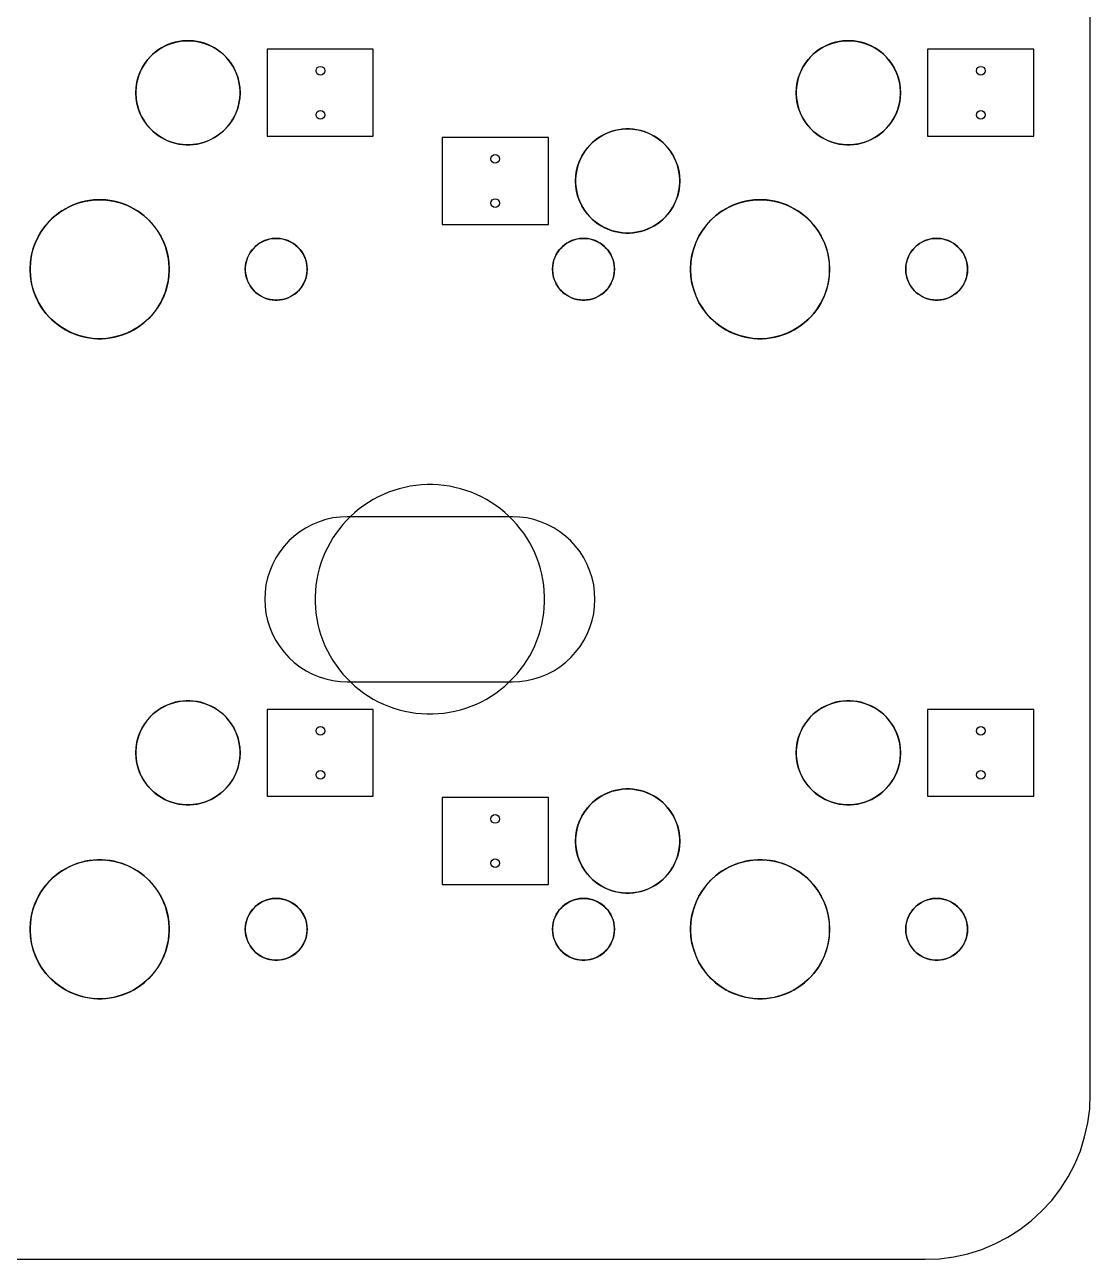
# Model space of a CAD drawing. Header units: millimetres. Extents: x 10 to 238, y 10 to 86.
# Drawn here: x 206.84 to 237.5, y 9.5 to 45.04 of the extents above; entities that cross this region are included whole.
import ezdxf

# ---------------------------------------------------------------- set-up
doc = ezdxf.new("R2010")
doc.units = ezdxf.units.MM

msp = doc.modelspace()

# ---------------------------------------------------------------- linework, layer by layer
at = {"layer": '16_copper'}
for points in [[(216.873, 44.33), (213.815, 44.33), (213.815, 41.83), (216.873, 41.83)], [(235.873, 44.33), (232.815, 44.33), (232.815, 41.83), (235.873, 41.83)], [(221.915, 41.79), (218.857, 41.79), (218.857, 39.29), (221.915, 39.29)], [(216.873, 25.33), (213.815, 25.33), (213.815, 22.83), (216.873, 22.83)], [(235.873, 25.33), (232.815, 25.33), (232.815, 22.83), (235.873, 22.83)], [(221.915, 22.79), (218.857, 22.79), (218.857, 20.29), (221.915, 20.29)]]:
    msp.add_lwpolyline(points, close=True, dxfattribs=at)
at = {"layer": 'drills_NPTH'}
for centre, radius in [((211.54, 43.08), 1.499), ((230.54, 43.08), 1.499), ((224.19, 40.54), 1.499), ((209, 38), 2), ((228, 38), 2), ((214.08, 38), 0.889), ((222.92, 38), 0.889), ((233.08, 38), 0.889), ((211.54, 24.08), 1.499), ((230.54, 24.08), 1.499), ((224.19, 21.54), 1.499), ((209, 19), 2), ((228, 19), 2), ((214.08, 19), 0.889), ((222.92, 19), 0.889), ((233.08, 19), 0.889)]:
    msp.add_circle(centre, radius, dxfattribs=at)
at = {"layer": 'drills_PTH'}
for centre in [(215.35, 43.715), (234.35, 43.715), (215.35, 42.445), (234.35, 42.445), (220.38, 41.175), (220.38, 39.905), (215.35, 24.715), (234.35, 24.715), (215.35, 23.445), (234.35, 23.445), (220.38, 22.175), (220.38, 20.905)]:
    msp.add_circle(centre, 0.125, dxfattribs=at)
at = {"layer": 'holes'}
for points in [[(210.041, 43.026), (210.049, 42.92), (210.064, 42.814), (210.087, 42.709), (210.117, 42.606), (210.155, 42.506), (210.199, 42.409), (210.25, 42.315), (210.308, 42.225), (210.372, 42.139), (210.442, 42.058), (210.518, 41.982), (210.599, 41.912), (210.685, 41.848), (210.775, 41.79), (210.869, 41.739), (210.966, 41.695), (211.066, 41.657), (211.169, 41.627), (211.274, 41.604), (211.38, 41.589), (211.486, 41.581), (211.594, 41.581), (211.7, 41.589), (211.806, 41.604), (211.911, 41.627), (212.014, 41.657), (212.114, 41.695), (212.211, 41.739), (212.305, 41.79), (212.395, 41.848), (212.481, 41.912), (212.562, 41.982), (212.638, 42.058), (212.708, 42.139), (212.772, 42.225), (212.83, 42.315), (212.881, 42.409), (212.925, 42.506), (212.963, 42.606), (212.993, 42.709), (213.016, 42.814), (213.031, 42.92), (213.039, 43.026), (213.039, 43.134), (213.031, 43.24), (213.016, 43.346), (212.993, 43.451), (212.963, 43.554), (212.925, 43.654), (212.881, 43.751), (212.83, 43.845), (212.772, 43.935), (212.708, 44.021), (212.638, 44.102), (212.562, 44.178), (212.481, 44.248), (212.395, 44.312), (212.305, 44.37), (212.211, 44.421), (212.114, 44.465), (212.014, 44.503), (211.911, 44.533), (211.806, 44.556), (211.7, 44.571), (211.594, 44.579), (211.486, 44.579), (211.38, 44.571), (211.274, 44.556), (211.169, 44.533), (211.066, 44.503), (210.966, 44.465), (210.869, 44.421), (210.775, 44.37), (210.685, 44.312), (210.599, 44.248), (210.518, 44.178), (210.442, 44.102), (210.372, 44.021), (210.308, 43.935), (210.25, 43.845), (210.199, 43.751), (210.155, 43.654), (210.117, 43.554), (210.087, 43.451), (210.064, 43.346), (210.049, 43.24), (210.041, 43.134), (210.041, 43.026)], [(229.041, 43.026), (229.049, 42.92), (229.064, 42.814), (229.087, 42.709), (229.117, 42.606), (229.155, 42.506), (229.199, 42.409), (229.25, 42.315), (229.308, 42.225), (229.372, 42.139), (229.442, 42.058), (229.518, 41.982), (229.599, 41.912), (229.685, 41.848), (229.775, 41.79), (229.869, 41.739), (229.966, 41.695), (230.066, 41.657), (230.169, 41.627), (230.274, 41.604), (230.38, 41.589), (230.486, 41.581), (230.594, 41.581), (230.7, 41.589), (230.806, 41.604), (230.911, 41.627), (231.014, 41.657), (231.114, 41.695), (231.211, 41.739), (231.305, 41.79), (231.395, 41.848), (231.481, 41.912), (231.562, 41.982), (231.638, 42.058), (231.708, 42.139), (231.772, 42.225), (231.83, 42.315), (231.881, 42.409), (231.925, 42.506), (231.963, 42.606), (231.993, 42.709), (232.016, 42.814), (232.031, 42.92), (232.039, 43.026), (232.039, 43.134), (232.031, 43.24), (232.016, 43.346), (231.993, 43.451), (231.963, 43.554), (231.925, 43.654), (231.881, 43.751), (231.83, 43.845), (231.772, 43.935), (231.708, 44.021), (231.638, 44.102), (231.562, 44.178), (231.481, 44.248), (231.395, 44.312), (231.305, 44.37), (231.211, 44.421), (231.114, 44.465), (231.014, 44.503), (230.911, 44.533), (230.806, 44.556), (230.7, 44.571), (230.594, 44.579), (230.486, 44.579), (230.38, 44.571), (230.274, 44.556), (230.169, 44.533), (230.066, 44.503), (229.966, 44.465), (229.869, 44.421), (229.775, 44.37), (229.685, 44.312), (229.599, 44.248), (229.518, 44.178), (229.442, 44.102), (229.372, 44.021), (229.308, 43.935), (229.25, 43.845), (229.199, 43.751), (229.155, 43.654), (229.117, 43.554), (229.087, 43.451), (229.064, 43.346), (229.049, 43.24), (229.041, 43.134), (229.041, 43.026)], [(222.691, 40.486), (222.699, 40.38), (222.714, 40.274), (222.737, 40.169), (222.767, 40.066), (222.805, 39.966), (222.849, 39.869), (222.9, 39.775), (222.958, 39.685), (223.022, 39.599), (223.092, 39.518), (223.168, 39.442), (223.249, 39.372), (223.335, 39.308), (223.425, 39.25), (223.519, 39.199), (223.616, 39.155), (223.716, 39.117), (223.819, 39.087), (223.924, 39.064), (224.03, 39.049), (224.136, 39.041), (224.244, 39.041), (224.35, 39.049), (224.456, 39.064), (224.561, 39.087), (224.664, 39.117), (224.764, 39.155), (224.861, 39.199), (224.955, 39.25), (225.045, 39.308), (225.131, 39.372), (225.212, 39.442), (225.288, 39.518), (225.358, 39.599), (225.422, 39.685), (225.48, 39.775), (225.531, 39.869), (225.575, 39.966), (225.613, 40.066), (225.643, 40.169), (225.666, 40.274), (225.681, 40.38), (225.689, 40.486), (225.689, 40.594), (225.681, 40.7), (225.666, 40.806), (225.643, 40.911), (225.613, 41.014), (225.575, 41.114), (225.531, 41.211), (225.48, 41.305), (225.422, 41.395), (225.358, 41.481), (225.288, 41.562), (225.212, 41.638), (225.131, 41.708), (225.045, 41.772), (224.955, 41.83), (224.861, 41.881), (224.764, 41.925), (224.664, 41.963), (224.561, 41.993), (224.456, 42.016), (224.35, 42.031), (224.244, 42.039), (224.136, 42.039), (224.03, 42.031), (223.924, 42.016), (223.819, 41.993), (223.716, 41.963), (223.616, 41.925), (223.519, 41.881), (223.425, 41.83), (223.335, 41.772), (223.249, 41.708), (223.168, 41.638), (223.092, 41.562), (223.022, 41.481), (222.958, 41.395), (222.9, 41.305), (222.849, 41.211), (222.805, 41.114), (222.767, 41.014), (222.737, 40.911), (222.714, 40.806), (222.699, 40.7), (222.691, 40.594), (222.691, 40.486)], [(207, 37.94), (207.007, 37.819), (207.022, 37.699), (207.044, 37.58), (207.073, 37.463), (207.109, 37.347), (207.151, 37.234), (207.201, 37.124), (207.257, 37.017), (207.32, 36.914), (207.388, 36.814), (207.463, 36.719), (207.543, 36.629), (207.629, 36.543), (207.719, 36.463), (207.814, 36.388), (207.914, 36.32), (208.017, 36.257), (208.124, 36.201), (208.234, 36.151), (208.347, 36.109), (208.463, 36.073), (208.58, 36.044), (208.699, 36.022), (208.819, 36.007), (208.94, 36), (209.06, 36), (209.181, 36.007), (209.301, 36.022), (209.42, 36.044), (209.537, 36.073), (209.653, 36.109), (209.766, 36.151), (209.876, 36.201), (209.983, 36.257), (210.086, 36.32), (210.186, 36.388), (210.281, 36.463), (210.371, 36.543), (210.457, 36.629), (210.537, 36.719), (210.612, 36.814), (210.68, 36.914), (210.743, 37.017), (210.799, 37.124), (210.849, 37.234), (210.891, 37.347), (210.927, 37.463), (210.956, 37.58), (210.978, 37.699), (210.993, 37.819), (211, 37.94), (211, 38.06), (210.993, 38.181), (210.978, 38.301), (210.956, 38.42), (210.927, 38.537), (210.891, 38.653), (210.849, 38.766), (210.799, 38.876), (210.743, 38.983), (210.68, 39.086), (210.612, 39.186), (210.537, 39.281), (210.457, 39.371), (210.371, 39.457), (210.281, 39.537), (210.186, 39.612), (210.086, 39.68), (209.983, 39.743), (209.876, 39.799), (209.766, 39.849), (209.653, 39.891), (209.537, 39.927), (209.42, 39.956), (209.301, 39.978), (209.181, 39.993), (209.06, 40), (208.94, 40), (208.819, 39.993), (208.699, 39.978), (208.58, 39.956), (208.463, 39.927), (208.347, 39.891), (208.234, 39.849), (208.124, 39.799), (208.017, 39.743), (207.914, 39.68), (207.814, 39.612), (207.719, 39.537), (207.629, 39.457), (207.543, 39.371), (207.463, 39.281), (207.388, 39.186), (207.32, 39.086), (207.257, 38.983), (207.201, 38.876), (207.151, 38.766), (207.109, 38.653), (207.073, 38.537), (207.044, 38.42), (207.022, 38.301), (207.007, 38.181), (207, 38.06), (207, 37.94)], [(226, 37.94), (226.007, 37.819), (226.022, 37.699), (226.044, 37.58), (226.073, 37.463), (226.109, 37.347), (226.151, 37.234), (226.201, 37.124), (226.257, 37.017), (226.32, 36.914), (226.388, 36.814), (226.463, 36.719), (226.543, 36.629), (226.629, 36.543), (226.719, 36.463), (226.814, 36.388), (226.914, 36.32), (227.017, 36.257), (227.124, 36.201), (227.234, 36.151), (227.347, 36.109), (227.463, 36.073), (227.58, 36.044), (227.699, 36.022), (227.819, 36.007), (227.94, 36), (228.06, 36), (228.181, 36.007), (228.301, 36.022), (228.42, 36.044), (228.537, 36.073), (228.653, 36.109), (228.766, 36.151), (228.876, 36.201), (228.983, 36.257), (229.086, 36.32), (229.186, 36.388), (229.281, 36.463), (229.371, 36.543), (229.457, 36.629), (229.537, 36.719), (229.612, 36.814), (229.68, 36.914), (229.743, 37.017), (229.799, 37.124), (229.849, 37.234), (229.891, 37.347), (229.927, 37.463), (229.956, 37.58), (229.978, 37.699), (229.993, 37.819), (230, 37.94), (230, 38.06), (229.993, 38.181), (229.978, 38.301), (229.956, 38.42), (229.927, 38.537), (229.891, 38.653), (229.849, 38.766), (229.799, 38.876), (229.743, 38.983), (229.68, 39.086), (229.612, 39.186), (229.537, 39.281), (229.457, 39.371), (229.371, 39.457), (229.281, 39.537), (229.186, 39.612), (229.086, 39.68), (228.983, 39.743), (228.876, 39.799), (228.766, 39.849), (228.653, 39.891), (228.537, 39.927), (228.42, 39.956), (228.301, 39.978), (228.181, 39.993), (228.06, 40), (227.94, 40), (227.819, 39.993), (227.699, 39.978), (227.58, 39.956), (227.463, 39.927), (227.347, 39.891), (227.234, 39.849), (227.124, 39.799), (227.017, 39.743), (226.914, 39.68), (226.814, 39.612), (226.719, 39.537), (226.629, 39.457), (226.543, 39.371), (226.463, 39.281), (226.388, 39.186), (226.32, 39.086), (226.257, 38.983), (226.201, 38.876), (226.151, 38.766), (226.109, 38.653), (226.073, 38.537), (226.044, 38.42), (226.022, 38.301), (226.007, 38.181), (226, 38.06), (226, 37.94)], [(213.191, 37.961), (213.198, 37.884), (213.211, 37.807), (213.231, 37.732), (213.258, 37.659), (213.291, 37.589), (213.33, 37.522), (213.374, 37.458), (213.424, 37.399), (213.479, 37.344), (213.538, 37.294), (213.602, 37.25), (213.669, 37.211), (213.739, 37.178), (213.812, 37.151), (213.887, 37.131), (213.964, 37.118), (214.041, 37.111), (214.119, 37.111), (214.196, 37.118), (214.273, 37.131), (214.348, 37.151), (214.421, 37.178), (214.491, 37.211), (214.558, 37.25), (214.622, 37.294), (214.681, 37.344), (214.736, 37.399), (214.786, 37.458), (214.83, 37.522), (214.869, 37.589), (214.902, 37.659), (214.929, 37.732), (214.949, 37.807), (214.962, 37.884), (214.969, 37.961), (214.969, 38.039), (214.962, 38.116), (214.949, 38.193), (214.929, 38.268), (214.902, 38.341), (214.869, 38.411), (214.83, 38.478), (214.786, 38.542), (214.736, 38.601), (214.681, 38.656), (214.622, 38.706), (214.558, 38.75), (214.491, 38.789), (214.421, 38.822), (214.348, 38.849), (214.273, 38.869), (214.196, 38.882), (214.119, 38.889), (214.041, 38.889), (213.964, 38.882), (213.887, 38.869), (213.812, 38.849), (213.739, 38.822), (213.669, 38.789), (213.602, 38.75), (213.538, 38.706), (213.479, 38.656), (213.424, 38.601), (213.374, 38.542), (213.33, 38.478), (213.291, 38.411), (213.258, 38.341), (213.231, 38.268), (213.211, 38.193), (213.198, 38.116), (213.191, 38.039), (213.191, 37.961)], [(222.031, 37.961), (222.038, 37.884), (222.051, 37.807), (222.071, 37.732), (222.098, 37.659), (222.131, 37.589), (222.17, 37.522), (222.214, 37.458), (222.264, 37.399), (222.319, 37.344), (222.378, 37.294), (222.442, 37.25), (222.509, 37.211), (222.579, 37.178), (222.652, 37.151), (222.727, 37.131), (222.804, 37.118), (222.881, 37.111), (222.959, 37.111), (223.036, 37.118), (223.113, 37.131), (223.188, 37.151), (223.261, 37.178), (223.331, 37.211), (223.398, 37.25), (223.462, 37.294), (223.521, 37.344), (223.576, 37.399), (223.626, 37.458), (223.67, 37.522), (223.709, 37.589), (223.742, 37.659), (223.769, 37.732), (223.789, 37.807), (223.802, 37.884), (223.809, 37.961), (223.809, 38.039), (223.802, 38.116), (223.789, 38.193), (223.769, 38.268), (223.742, 38.341), (223.709, 38.411), (223.67, 38.478), (223.626, 38.542), (223.576, 38.601), (223.521, 38.656), (223.462, 38.706), (223.398, 38.75), (223.331, 38.789), (223.261, 38.822), (223.188, 38.849), (223.113, 38.869), (223.036, 38.882), (222.959, 38.889), (222.881, 38.889), (222.804, 38.882), (222.727, 38.869), (222.652, 38.849), (222.579, 38.822), (222.509, 38.789), (222.442, 38.75), (222.378, 38.706), (222.319, 38.656), (222.264, 38.601), (222.214, 38.542), (222.17, 38.478), (222.131, 38.411), (222.098, 38.341), (222.071, 38.268), (222.051, 38.193), (222.038, 38.116), (222.031, 38.039), (222.031, 37.961)], [(232.191, 37.961), (232.198, 37.884), (232.211, 37.807), (232.231, 37.732), (232.258, 37.659), (232.291, 37.589), (232.33, 37.522), (232.374, 37.458), (232.424, 37.399), (232.479, 37.344), (232.538, 37.294), (232.602, 37.25), (232.669, 37.211), (232.739, 37.178), (232.812, 37.151), (232.887, 37.131), (232.964, 37.118), (233.041, 37.111), (233.119, 37.111), (233.196, 37.118), (233.273, 37.131), (233.348, 37.151), (233.421, 37.178), (233.491, 37.211), (233.558, 37.25), (233.622, 37.294), (233.681, 37.344), (233.736, 37.399), (233.786, 37.458), (233.83, 37.522), (233.869, 37.589), (233.902, 37.659), (233.929, 37.732), (233.949, 37.807), (233.962, 37.884), (233.969, 37.961), (233.969, 38.039), (233.962, 38.116), (233.949, 38.193), (233.929, 38.268), (233.902, 38.341), (233.869, 38.411), (233.83, 38.478), (233.786, 38.542), (233.736, 38.601), (233.681, 38.656), (233.622, 38.706), (233.558, 38.75), (233.491, 38.789), (233.421, 38.822), (233.348, 38.849), (233.273, 38.869), (233.196, 38.882), (233.119, 38.889), (233.041, 38.889), (232.964, 38.882), (232.887, 38.869), (232.812, 38.849), (232.739, 38.822), (232.669, 38.789), (232.602, 38.75), (232.538, 38.706), (232.479, 38.656), (232.424, 38.601), (232.374, 38.542), (232.33, 38.478), (232.291, 38.411), (232.258, 38.341), (232.231, 38.268), (232.211, 38.193), (232.198, 38.116), (232.191, 38.039), (232.191, 37.961)], [(221.8, 28.419), (221.8, 28.581), (221.792, 28.743), (221.776, 28.904), (221.752, 29.064), (221.721, 29.223), (221.681, 29.38), (221.634, 29.535), (221.58, 29.688), (221.518, 29.838), (221.449, 29.984), (221.372, 30.127), (221.289, 30.266), (221.199, 30.401), (221.102, 30.531), (221, 30.656), (220.891, 30.776), (220.776, 30.891), (220.656, 31), (220.531, 31.102), (220.401, 31.199), (220.266, 31.289), (220.127, 31.372), (219.984, 31.449), (219.838, 31.518), (219.688, 31.58), (219.535, 31.634), (219.38, 31.681), (219.223, 31.721), (219.064, 31.752), (218.904, 31.776), (218.743, 31.792), (218.581, 31.8), (218.419, 31.8), (218.257, 31.792), (218.096, 31.776), (217.936, 31.752), (217.777, 31.721), (217.62, 31.681), (217.465, 31.634), (217.312, 31.58), (217.162, 31.518), (217.016, 31.449), (216.873, 31.372), (216.734, 31.289), (216.599, 31.199), (216.469, 31.102), (216.344, 31), (216.224, 30.891), (216.109, 30.776), (216, 30.656), (215.898, 30.531), (215.801, 30.401), (215.711, 30.266), (215.628, 30.127), (215.551, 29.984), (215.482, 29.838), (215.42, 29.688), (215.366, 29.535), (215.319, 29.38), (215.279, 29.223), (215.248, 29.064), (215.224, 28.904), (215.208, 28.743), (215.2, 28.581), (215.2, 28.419), (215.208, 28.257), (215.224, 28.096), (215.248, 27.936), (215.279, 27.777), (215.319, 27.62), (215.366, 27.465), (215.42, 27.312), (215.482, 27.162), (215.551, 27.016), (215.628, 26.873), (215.711, 26.734), (215.801, 26.599), (215.898, 26.469), (216, 26.344), (216.109, 26.224), (216.224, 26.109), (216.344, 26), (216.469, 25.898), (216.599, 25.801), (216.734, 25.711), (216.873, 25.628), (217.016, 25.551), (217.162, 25.482), (217.312, 25.42), (217.465, 25.366), (217.62, 25.319), (217.777, 25.279), (217.936, 25.248), (218.096, 25.224), (218.257, 25.208), (218.419, 25.2), (218.581, 25.2), (218.743, 25.208), (218.904, 25.224), (219.064, 25.248), (219.223, 25.279), (219.38, 25.319), (219.535, 25.366), (219.688, 25.42), (219.838, 25.482), (219.984, 25.551), (220.127, 25.628), (220.266, 25.711), (220.401, 25.801), (220.531, 25.898), (220.656, 26), (220.776, 26.109), (220.891, 26.224), (221, 26.344), (221.102, 26.469), (221.199, 26.599), (221.289, 26.734), (221.372, 26.873), (221.449, 27.016), (221.518, 27.162), (221.58, 27.312), (221.634, 27.465), (221.681, 27.62), (221.721, 27.777), (221.752, 27.936), (221.776, 28.096), (221.792, 28.257), (221.8, 28.419)], [(213.75, 28.5), (213.759, 28.293), (213.786, 28.088), (213.831, 27.885), (213.893, 27.688), (213.973, 27.496), (214.068, 27.312), (214.18, 27.138), (214.306, 26.973), (214.446, 26.821), (214.598, 26.681), (214.763, 26.555), (214.938, 26.443), (215.121, 26.348), (215.313, 26.268), (215.51, 26.206), (215.713, 26.161), (215.918, 26.134), (216.125, 26.125), (220.875, 26.125), (221.082, 26.134), (221.287, 26.161), (221.49, 26.206), (221.687, 26.268), (221.879, 26.348), (222.062, 26.443), (222.237, 26.555), (222.402, 26.681), (222.554, 26.821), (222.694, 26.973), (222.82, 27.138), (222.932, 27.312), (223.027, 27.496), (223.107, 27.688), (223.169, 27.885), (223.214, 28.088), (223.241, 28.293), (223.25, 28.5), (223.241, 28.707), (223.214, 28.912), (223.169, 29.115), (223.107, 29.312), (223.027, 29.504), (222.932, 29.688), (222.82, 29.862), (222.694, 30.027), (222.554, 30.179), (222.402, 30.319), (222.237, 30.445), (222.062, 30.557), (221.879, 30.652), (221.687, 30.732), (221.49, 30.794), (221.287, 30.839), (221.082, 30.866), (220.875, 30.875), (216.125, 30.875), (215.918, 30.866), (215.713, 30.839), (215.51, 30.794), (215.313, 30.732), (215.121, 30.652), (214.938, 30.557), (214.763, 30.445), (214.598, 30.319), (214.446, 30.179), (214.306, 30.027), (214.18, 29.862), (214.068, 29.688), (213.973, 29.504), (213.893, 29.312), (213.831, 29.115), (213.786, 28.912), (213.759, 28.707), (213.75, 28.5)], [(210.041, 24.026), (210.049, 23.92), (210.064, 23.814), (210.087, 23.709), (210.117, 23.606), (210.155, 23.506), (210.199, 23.409), (210.25, 23.315), (210.308, 23.225), (210.372, 23.139), (210.442, 23.058), (210.518, 22.982), (210.599, 22.912), (210.685, 22.848), (210.775, 22.79), (210.869, 22.739), (210.966, 22.695), (211.066, 22.657), (211.169, 22.627), (211.274, 22.604), (211.38, 22.589), (211.486, 22.581), (211.594, 22.581), (211.7, 22.589), (211.806, 22.604), (211.911, 22.627), (212.014, 22.657), (212.114, 22.695), (212.211, 22.739), (212.305, 22.79), (212.395, 22.848), (212.481, 22.912), (212.562, 22.982), (212.638, 23.058), (212.708, 23.139), (212.772, 23.225), (212.83, 23.315), (212.881, 23.409), (212.925, 23.506), (212.963, 23.606), (212.993, 23.709), (213.016, 23.814), (213.031, 23.92), (213.039, 24.026), (213.039, 24.134), (213.031, 24.24), (213.016, 24.346), (212.993, 24.451), (212.963, 24.554), (212.925, 24.654), (212.881, 24.751), (212.83, 24.845), (212.772, 24.935), (212.708, 25.021), (212.638, 25.102), (212.562, 25.178), (212.481, 25.248), (212.395, 25.312), (212.305, 25.37), (212.211, 25.421), (212.114, 25.465), (212.014, 25.503), (211.911, 25.533), (211.806, 25.556), (211.7, 25.571), (211.594, 25.579), (211.486, 25.579), (211.38, 25.571), (211.274, 25.556), (211.169, 25.533), (211.066, 25.503), (210.966, 25.465), (210.869, 25.421), (210.775, 25.37), (210.685, 25.312), (210.599, 25.248), (210.518, 25.178), (210.442, 25.102), (210.372, 25.021), (210.308, 24.935), (210.25, 24.845), (210.199, 24.751), (210.155, 24.654), (210.117, 24.554), (210.087, 24.451), (210.064, 24.346), (210.049, 24.24), (210.041, 24.134), (210.041, 24.026)], [(229.041, 24.026), (229.049, 23.92), (229.064, 23.814), (229.087, 23.709), (229.117, 23.606), (229.155, 23.506), (229.199, 23.409), (229.25, 23.315), (229.308, 23.225), (229.372, 23.139), (229.442, 23.058), (229.518, 22.982), (229.599, 22.912), (229.685, 22.848), (229.775, 22.79), (229.869, 22.739), (229.966, 22.695), (230.066, 22.657), (230.169, 22.627), (230.274, 22.604), (230.38, 22.589), (230.486, 22.581), (230.594, 22.581), (230.7, 22.589), (230.806, 22.604), (230.911, 22.627), (231.014, 22.657), (231.114, 22.695), (231.211, 22.739), (231.305, 22.79), (231.395, 22.848), (231.481, 22.912), (231.562, 22.982), (231.638, 23.058), (231.708, 23.139), (231.772, 23.225), (231.83, 23.315), (231.881, 23.409), (231.925, 23.506), (231.963, 23.606), (231.993, 23.709), (232.016, 23.814), (232.031, 23.92), (232.039, 24.026), (232.039, 24.134), (232.031, 24.24), (232.016, 24.346), (231.993, 24.451), (231.963, 24.554), (231.925, 24.654), (231.881, 24.751), (231.83, 24.845), (231.772, 24.935), (231.708, 25.021), (231.638, 25.102), (231.562, 25.178), (231.481, 25.248), (231.395, 25.312), (231.305, 25.37), (231.211, 25.421), (231.114, 25.465), (231.014, 25.503), (230.911, 25.533), (230.806, 25.556), (230.7, 25.571), (230.594, 25.579), (230.486, 25.579), (230.38, 25.571), (230.274, 25.556), (230.169, 25.533), (230.066, 25.503), (229.966, 25.465), (229.869, 25.421), (229.775, 25.37), (229.685, 25.312), (229.599, 25.248), (229.518, 25.178), (229.442, 25.102), (229.372, 25.021), (229.308, 24.935), (229.25, 24.845), (229.199, 24.751), (229.155, 24.654), (229.117, 24.554), (229.087, 24.451), (229.064, 24.346), (229.049, 24.24), (229.041, 24.134), (229.041, 24.026)], [(222.691, 21.486), (222.699, 21.38), (222.714, 21.274), (222.737, 21.169), (222.767, 21.066), (222.805, 20.966), (222.849, 20.869), (222.9, 20.775), (222.958, 20.685), (223.022, 20.599), (223.092, 20.518), (223.168, 20.442), (223.249, 20.372), (223.335, 20.308), (223.425, 20.25), (223.519, 20.199), (223.616, 20.155), (223.716, 20.117), (223.819, 20.087), (223.924, 20.064), (224.03, 20.049), (224.136, 20.041), (224.244, 20.041), (224.35, 20.049), (224.456, 20.064), (224.561, 20.087), (224.664, 20.117), (224.764, 20.155), (224.861, 20.199), (224.955, 20.25), (225.045, 20.308), (225.131, 20.372), (225.212, 20.442), (225.288, 20.518), (225.358, 20.599), (225.422, 20.685), (225.48, 20.775), (225.531, 20.869), (225.575, 20.966), (225.613, 21.066), (225.643, 21.169), (225.666, 21.274), (225.681, 21.38), (225.689, 21.486), (225.689, 21.594), (225.681, 21.7), (225.666, 21.806), (225.643, 21.911), (225.613, 22.014), (225.575, 22.114), (225.531, 22.211), (225.48, 22.305), (225.422, 22.395), (225.358, 22.481), (225.288, 22.562), (225.212, 22.638), (225.131, 22.708), (225.045, 22.772), (224.955, 22.83), (224.861, 22.881), (224.764, 22.925), (224.664, 22.963), (224.561, 22.993), (224.456, 23.016), (224.35, 23.031), (224.244, 23.039), (224.136, 23.039), (224.03, 23.031), (223.924, 23.016), (223.819, 22.993), (223.716, 22.963), (223.616, 22.925), (223.519, 22.881), (223.425, 22.83), (223.335, 22.772), (223.249, 22.708), (223.168, 22.638), (223.092, 22.562), (223.022, 22.481), (222.958, 22.395), (222.9, 22.305), (222.849, 22.211), (222.805, 22.114), (222.767, 22.014), (222.737, 21.911), (222.714, 21.806), (222.699, 21.7), (222.691, 21.594), (222.691, 21.486)], [(207, 18.94), (207.007, 18.819), (207.022, 18.699), (207.044, 18.58), (207.073, 18.463), (207.109, 18.347), (207.151, 18.234), (207.201, 18.124), (207.257, 18.017), (207.32, 17.914), (207.388, 17.814), (207.463, 17.719), (207.543, 17.629), (207.629, 17.543), (207.719, 17.463), (207.814, 17.388), (207.914, 17.32), (208.017, 17.257), (208.124, 17.201), (208.234, 17.151), (208.347, 17.109), (208.463, 17.073), (208.58, 17.044), (208.699, 17.022), (208.819, 17.007), (208.94, 17), (209.06, 17), (209.181, 17.007), (209.301, 17.022), (209.42, 17.044), (209.537, 17.073), (209.653, 17.109), (209.766, 17.151), (209.876, 17.201), (209.983, 17.257), (210.086, 17.32), (210.186, 17.388), (210.281, 17.463), (210.371, 17.543), (210.457, 17.629), (210.537, 17.719), (210.612, 17.814), (210.68, 17.914), (210.743, 18.017), (210.799, 18.124), (210.849, 18.234), (210.891, 18.347), (210.927, 18.463), (210.956, 18.58), (210.978, 18.699), (210.993, 18.819), (211, 18.94), (211, 19.06), (210.993, 19.181), (210.978, 19.301), (210.956, 19.42), (210.927, 19.537), (210.891, 19.653), (210.849, 19.766), (210.799, 19.876), (210.743, 19.983), (210.68, 20.086), (210.612, 20.186), (210.537, 20.281), (210.457, 20.371), (210.371, 20.457), (210.281, 20.537), (210.186, 20.612), (210.086, 20.68), (209.983, 20.743), (209.876, 20.799), (209.766, 20.849), (209.653, 20.891), (209.537, 20.927), (209.42, 20.956), (209.301, 20.978), (209.181, 20.993), (209.06, 21), (208.94, 21), (208.819, 20.993), (208.699, 20.978), (208.58, 20.956), (208.463, 20.927), (208.347, 20.891), (208.234, 20.849), (208.124, 20.799), (208.017, 20.743), (207.914, 20.68), (207.814, 20.612), (207.719, 20.537), (207.629, 20.457), (207.543, 20.371), (207.463, 20.281), (207.388, 20.186), (207.32, 20.086), (207.257, 19.983), (207.201, 19.876), (207.151, 19.766), (207.109, 19.653), (207.073, 19.537), (207.044, 19.42), (207.022, 19.301), (207.007, 19.181), (207, 19.06), (207, 18.94)], [(226, 18.94), (226.007, 18.819), (226.022, 18.699), (226.044, 18.58), (226.073, 18.463), (226.109, 18.347), (226.151, 18.234), (226.201, 18.124), (226.257, 18.017), (226.32, 17.914), (226.388, 17.814), (226.463, 17.719), (226.543, 17.629), (226.629, 17.543), (226.719, 17.463), (226.814, 17.388), (226.914, 17.32), (227.017, 17.257), (227.124, 17.201), (227.234, 17.151), (227.347, 17.109), (227.463, 17.073), (227.58, 17.044), (227.699, 17.022), (227.819, 17.007), (227.94, 17), (228.06, 17), (228.181, 17.007), (228.301, 17.022), (228.42, 17.044), (228.537, 17.073), (228.653, 17.109), (228.766, 17.151), (228.876, 17.201), (228.983, 17.257), (229.086, 17.32), (229.186, 17.388), (229.281, 17.463), (229.371, 17.543), (229.457, 17.629), (229.537, 17.719), (229.612, 17.814), (229.68, 17.914), (229.743, 18.017), (229.799, 18.124), (229.849, 18.234), (229.891, 18.347), (229.927, 18.463), (229.956, 18.58), (229.978, 18.699), (229.993, 18.819), (230, 18.94), (230, 19.06), (229.993, 19.181), (229.978, 19.301), (229.956, 19.42), (229.927, 19.537), (229.891, 19.653), (229.849, 19.766), (229.799, 19.876), (229.743, 19.983), (229.68, 20.086), (229.612, 20.186), (229.537, 20.281), (229.457, 20.371), (229.371, 20.457), (229.281, 20.537), (229.186, 20.612), (229.086, 20.68), (228.983, 20.743), (228.876, 20.799), (228.766, 20.849), (228.653, 20.891), (228.537, 20.927), (228.42, 20.956), (228.301, 20.978), (228.181, 20.993), (228.06, 21), (227.94, 21), (227.819, 20.993), (227.699, 20.978), (227.58, 20.956), (227.463, 20.927), (227.347, 20.891), (227.234, 20.849), (227.124, 20.799), (227.017, 20.743), (226.914, 20.68), (226.814, 20.612), (226.719, 20.537), (226.629, 20.457), (226.543, 20.371), (226.463, 20.281), (226.388, 20.186), (226.32, 20.086), (226.257, 19.983), (226.201, 19.876), (226.151, 19.766), (226.109, 19.653), (226.073, 19.537), (226.044, 19.42), (226.022, 19.301), (226.007, 19.181), (226, 19.06), (226, 18.94)], [(213.191, 18.961), (213.198, 18.884), (213.211, 18.807), (213.231, 18.732), (213.258, 18.659), (213.291, 18.589), (213.33, 18.522), (213.374, 18.458), (213.424, 18.399), (213.479, 18.344), (213.538, 18.294), (213.602, 18.25), (213.669, 18.211), (213.739, 18.178), (213.812, 18.151), (213.887, 18.131), (213.964, 18.118), (214.041, 18.111), (214.119, 18.111), (214.196, 18.118), (214.273, 18.131), (214.348, 18.151), (214.421, 18.178), (214.491, 18.211), (214.558, 18.25), (214.622, 18.294), (214.681, 18.344), (214.736, 18.399), (214.786, 18.458), (214.83, 18.522), (214.869, 18.589), (214.902, 18.659), (214.929, 18.732), (214.949, 18.807), (214.962, 18.884), (214.969, 18.961), (214.969, 19.039), (214.962, 19.116), (214.949, 19.193), (214.929, 19.268), (214.902, 19.341), (214.869, 19.411), (214.83, 19.478), (214.786, 19.542), (214.736, 19.601), (214.681, 19.656), (214.622, 19.706), (214.558, 19.75), (214.491, 19.789), (214.421, 19.822), (214.348, 19.849), (214.273, 19.869), (214.196, 19.882), (214.119, 19.889), (214.041, 19.889), (213.964, 19.882), (213.887, 19.869), (213.812, 19.849), (213.739, 19.822), (213.669, 19.789), (213.602, 19.75), (213.538, 19.706), (213.479, 19.656), (213.424, 19.601), (213.374, 19.542), (213.33, 19.478), (213.291, 19.411), (213.258, 19.341), (213.231, 19.268), (213.211, 19.193), (213.198, 19.116), (213.191, 19.039), (213.191, 18.961)], [(222.031, 18.961), (222.038, 18.884), (222.051, 18.807), (222.071, 18.732), (222.098, 18.659), (222.131, 18.589), (222.17, 18.522), (222.214, 18.458), (222.264, 18.399), (222.319, 18.344), (222.378, 18.294), (222.442, 18.25), (222.509, 18.211), (222.579, 18.178), (222.652, 18.151), (222.727, 18.131), (222.804, 18.118), (222.881, 18.111), (222.959, 18.111), (223.036, 18.118), (223.113, 18.131), (223.188, 18.151), (223.261, 18.178), (223.331, 18.211), (223.398, 18.25), (223.462, 18.294), (223.521, 18.344), (223.576, 18.399), (223.626, 18.458), (223.67, 18.522), (223.709, 18.589), (223.742, 18.659), (223.769, 18.732), (223.789, 18.807), (223.802, 18.884), (223.809, 18.961), (223.809, 19.039), (223.802, 19.116), (223.789, 19.193), (223.769, 19.268), (223.742, 19.341), (223.709, 19.411), (223.67, 19.478), (223.626, 19.542), (223.576, 19.601), (223.521, 19.656), (223.462, 19.706), (223.398, 19.75), (223.331, 19.789), (223.261, 19.822), (223.188, 19.849), (223.113, 19.869), (223.036, 19.882), (222.959, 19.889), (222.881, 19.889), (222.804, 19.882), (222.727, 19.869), (222.652, 19.849), (222.579, 19.822), (222.509, 19.789), (222.442, 19.75), (222.378, 19.706), (222.319, 19.656), (222.264, 19.601), (222.214, 19.542), (222.17, 19.478), (222.131, 19.411), (222.098, 19.341), (222.071, 19.268), (222.051, 19.193), (222.038, 19.116), (222.031, 19.039), (222.031, 18.961)], [(232.191, 18.961), (232.198, 18.884), (232.211, 18.807), (232.231, 18.732), (232.258, 18.659), (232.291, 18.589), (232.33, 18.522), (232.374, 18.458), (232.424, 18.399), (232.479, 18.344), (232.538, 18.294), (232.602, 18.25), (232.669, 18.211), (232.739, 18.178), (232.812, 18.151), (232.887, 18.131), (232.964, 18.118), (233.041, 18.111), (233.119, 18.111), (233.196, 18.118), (233.273, 18.131), (233.348, 18.151), (233.421, 18.178), (233.491, 18.211), (233.558, 18.25), (233.622, 18.294), (233.681, 18.344), (233.736, 18.399), (233.786, 18.458), (233.83, 18.522), (233.869, 18.589), (233.902, 18.659), (233.929, 18.732), (233.949, 18.807), (233.962, 18.884), (233.969, 18.961), (233.969, 19.039), (233.962, 19.116), (233.949, 19.193), (233.929, 19.268), (233.902, 19.341), (233.869, 19.411), (233.83, 19.478), (233.786, 19.542), (233.736, 19.601), (233.681, 19.656), (233.622, 19.706), (233.558, 19.75), (233.491, 19.789), (233.421, 19.822), (233.348, 19.849), (233.273, 19.869), (233.196, 19.882), (233.119, 19.889), (233.041, 19.889), (232.964, 19.882), (232.887, 19.869), (232.812, 19.849), (232.739, 19.822), (232.669, 19.789), (232.602, 19.75), (232.538, 19.706), (232.479, 19.656), (232.424, 19.601), (232.374, 19.542), (232.33, 19.478), (232.291, 19.411), (232.258, 19.341), (232.231, 19.268), (232.211, 19.193), (232.198, 19.116), (232.191, 19.039), (232.191, 18.961)]]:
    msp.add_lwpolyline(points, close=True, dxfattribs=at)
at = {"layer": 'outline'}
msp.add_lwpolyline([(14.25, 9.5), (232.75, 9.5), (233.164, 9.518), (233.575, 9.572), (233.979, 9.662), (234.375, 9.786), (234.757, 9.945), (235.125, 10.136), (235.474, 10.359), (235.803, 10.611), (236.109, 10.891), (236.389, 11.197), (236.641, 11.526), (236.864, 11.875), (237.055, 12.243), (237.214, 12.625), (237.338, 13.021), (237.428, 13.425), (237.482, 13.836), (237.5, 14.25), (237.5, 80.75)], dxfattribs=at)

doc.saveas('drawing.dxf')
